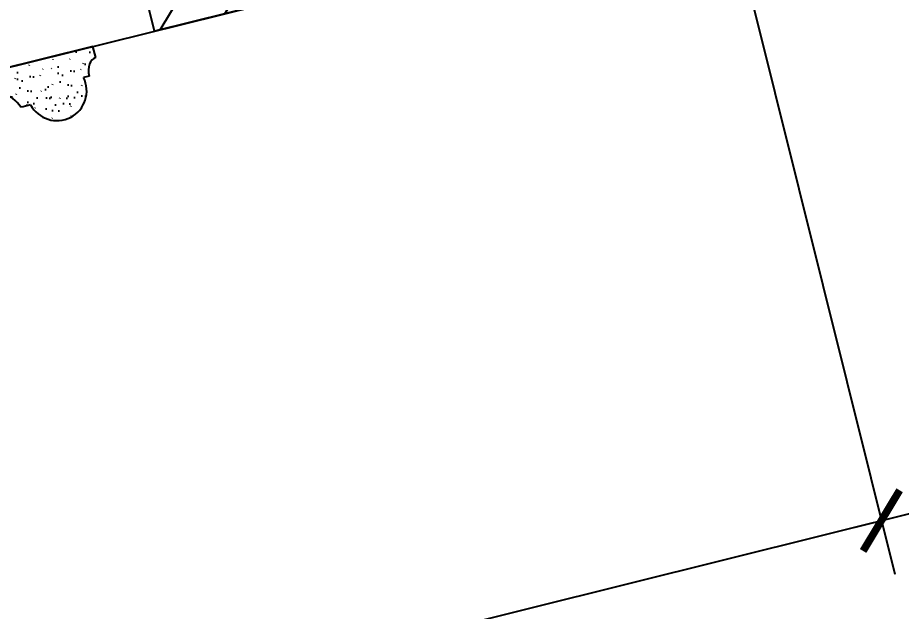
# Model space of a CAD drawing. Header units: inches. Extents: x 122939 to 389145, y 29603 to 574065.
# Drawn here: x 340155 to 340507.8, y 497038.8 to 497275.9 of the extents above; entities that cross this region are included whole.
import ezdxf

# ---------------------------------------------------------------- set-up
doc = ezdxf.new("R2010")
doc.units = ezdxf.units.IN
doc.header["$MEASUREMENT"] = 0
doc.layers.add('A-Dim-ID', color=9, linetype='Continuous', lineweight=20)
doc.layers.add('GRC', color=41, linetype='Continuous', lineweight=0)
for name, color, linetype in [('A-WALL', 7, 'Continuous'), ('CQ Wall hatch_CHB', 8, 'Continuous'), ('gypsum', 31, 'Continuous')]:
    doc.layers.add(name, color=color, linetype=linetype)
doc.styles.add('ST9', font='romans.shx', dxfattribs={"width": 0.8})
doc.dimstyles.new('DIM-20', dxfattribs={"dimscale": 1000, "dimtxt": 0.044, "dimasz": 0.035, "dimexe": 0.022, "dimexo": 0.022, "dimgap": 0.022, "dimtad": 1, "dimdec": 0, "dimzin": 0, "dimdsep": 46, "dimtxsty": 'ST9', "dimblk1": 'ARCHTICK', "dimblk2": 'ARCHTICK', "dimsah": 1, "dimcen": 0.08800000000000001, "dimdle": 0.04, "dimclrd": 256, "dimclre": 256, "dimclrt": 3, "dimadec": 0, "dimazin": 0, "dimtfac": 1, "dimtdec": 0, "dimtix": 1, "dimtofl": 0, "dimtmove": 1, "dimatfit": 3, "dimldrblk": 'CLOSED', "dimfxl": 1, "dimtolj": 1, "dimtzin": 0, "dimarcsym": 0})

# ---------------------------------------------------------------- blocks, each defined once
blk = doc.blocks.new('_ARCHTICK')
at = {"color": 0, "linetype": 'ByBlock', "const_width": 0.15}
blk.add_lwpolyline([(-0.5, -0.5), (0.5, 0.5)], dxfattribs=at)
blk = doc.blocks.new('*D53')
at = {"layer": 'A-Dim-ID', "lineweight": -2, "transparency": 16777216}
for p, q in [((340440.5146116735, 497313.4809206061), (340505.1478335354, 497053.6993210574)), ((338579.3785970865, 496597.2418810164), (340538.6528498709, 497084.7059958285)), ((338637.1709431615, 496530.6300062745), (338612.8836134219, 496628.2485557875))]:
    blk.add_line(p, q, dxfattribs=at)
at = {"layer": 'Defpoints', "color": 0, "transparency": 16777216}
for p in [(340435.2029773683, 497334.8300784585), (340499.8361992302, 497075.0484789098), (338642.4825774668, 496509.2808484221, -2.933114763932611e-07)]:
    blk.add_point(p, dxfattribs=at)
at = {"layer": 'A-Dim-ID', "lineweight": -2, "transparency": 16777216, "xscale": 20, "yscale": 20, "zscale": 20}
for p, rotation in [((340499.8361992302, 497075.0484789098), 13.9714232829857), ((338618.1952477272, 496606.8993979351), 193.9714232829857)]:
    blk.add_blockref('_ARCHTICK', p, dxfattribs=dict(at, rotation=rotation))
at = {"layer": 'A-Dim-ID', "color": 3, "transparency": 16777216, "insert": (339548.8753307141, 496881.7314215953), "char_height": 40, "attachment_point": 5, "rotation": 13.97142328298572, "style": 'ST9'}
blk.add_mtext('\\A1;1939', dxfattribs=at)
blk = doc.blocks.new('_CLOSED')
at = {"color": 0, "linetype": 'ByBlock'}
for p, q in [((-1, 0.1666666666666666), (0, 0)), ((-1, 0.1666666666666666), (-1, -0.1666666666666666)), ((0, 0), (-1, -0.1666666666666666)), ((0, 0), (-1, 0))]:
    blk.add_line(p, q, dxfattribs=at)
blk = doc.blocks.new('*D71')
at = {"layer": 'A-Dim-ID', "lineweight": -2, "transparency": 16777216}
for p, q in [((345689.9064303503, 498250.2310166885), (345701.3672314854, 498204.1663897792)), ((338612.7290117367, 496463.195893305), (345734.872247821, 498235.1730645503)), ((338651.1505645329, 496474.4414348815), (338646.2340280722, 496494.2025680761))]:
    blk.add_line(p, q, dxfattribs=at)
at = {"layer": 'Defpoints', "color": 0, "transparency": 16777216}
for p in [(345684.594796045, 498271.5801745409, -2.933114763932611e-07), (345696.0555971802, 498225.5155476316), (338656.4621988381, 496453.0922770291, -2.933114763932611e-07)]:
    blk.add_point(p, dxfattribs=at)
at = {"layer": 'A-Dim-ID', "lineweight": -2, "transparency": 16777216, "xscale": 20, "yscale": 20, "zscale": 20}
for p, rotation in [((345696.0555971802, 498225.5155476316), 13.9714232829857), ((338651.5456623774, 496472.8534102237), 193.9714232829857)]:
    blk.add_blockref('_ARCHTICK', p, dxfattribs=dict(at, rotation=rotation))
at = {"layer": 'A-Dim-ID', "color": 3, "transparency": 16777216, "insert": (342163.6602370142, 497389.9419621004), "char_height": 40, "attachment_point": 5, "rotation": 13.97142328298572, "style": 'ST9'}
blk.add_mtext('\\A1;7259', dxfattribs=at)
blk = doc.blocks.new('floor plan')
at = {"layer": 'CQ Wall hatch_CHB'}
h = blk.add_hatch(dxfattribs=at)
h.set_pattern_fill('ANSI31', color=8, scale=150, angle=166.0285767170143)
h.set_pattern_definition([(225, (-70960.3012983753, -17863.64764524531), (13.25825214724777, -13.25825214724776), [])])
h.paths.add_polyline_path([(-1956.385358350119, -379.1846393745509), (-1806.384910309222, -379.1846393747837), (-1806.384910309222, -568.5696364220348), (-1956.385358350235, -568.5696364219184)])
blk.add_line((-3501.650175062648, -568.5660635275417, -2.933114763932611e-07), (-1956.385358350817, -568.566063533246, -2.933114763932612e-07))
at = {"layer": 'A-WALL', "elevation": -2.933114763932612e-07}
blk.add_lwpolyline([(-4231.40071437991, -177.8886848179973), (-1806.38491030928, -177.8886848181719), (-1806.384910309222, -568.5696364220348), (-1956.385358350759, -568.5696364214527), (-1956.385358350119, -379.1846393745509), (-2118.583487253403, -379.1818718382856)], dxfattribs=at)
blk = doc.blocks.new('*D187')
at = {"layer": 'A-Dim-ID', "lineweight": -2, "transparency": 16777216}
for p, q in [((341049.3166317872, 497704.7796395769), (341170.140847453, 497219.1484563296)), ((340442.4327784207, 497305.7711284586), (340505.1478180184, 497053.6993171962)), ((340461.0195330724, 497065.3909581298), (341203.6458637885, 497250.1551311006))]:
    blk.add_line(p, q, dxfattribs=at)
at = {"layer": 'Defpoints', "color": 0, "transparency": 16777216}
for p in [(341044.0049974819, 497726.1287974293), (340437.1211441155, 497327.120286311), (341164.8292131478, 497240.4976141819)]:
    blk.add_point(p, dxfattribs=at)
at = {"layer": 'A-Dim-ID', "lineweight": -2, "transparency": 16777216, "xscale": 20, "yscale": 20, "zscale": 20}
for p, rotation in [((341164.8292131478, 497240.4976141819), 13.9714232829857), ((340499.8361837132, 497075.0484750485), 193.9714232829857)]:
    blk.add_blockref('_ARCHTICK', p, dxfattribs=dict(at, rotation=rotation))
at = {"layer": 'A-Dim-ID', "color": 3, "transparency": 16777216, "insert": (340822.1923056659, 497198.530527788), "char_height": 40, "attachment_point": 5, "rotation": 13.97142328298572, "style": 'ST9'}
blk.add_mtext('\\A1;685', dxfattribs=at)
blk = doc.blocks.new('M1')
at = {"layer": 'gypsum', "linetype": 'Continuous'}
h = blk.add_hatch(dxfattribs=at)
h.set_pattern_fill('GYPSUM', color=251, scale=36.84210526305, style=0, pattern_type=2)
h.set_pattern_definition([(360, (273234.7916422197, 528507.0153881486), (1.77635683940025e-15, 36.84210526305), [0, -36.84210526305]), (360, (273234.5273737972, 528503.7712565723), (1.77635683940025e-15, 36.84210526305), [0, -36.84210526305]), (360, (273237.1114422185, 528504.4416723594), (1.77635683940025e-15, 36.84210526305), [0, -36.84210526305]), (315, (273237.3693992198, 528509.7467030461), (36.84210520122778, -8.881784197001252e-15), [0.23578947368352, -51.86681536826915]), (360, (273235.5291843247, 528509.400030256), (1.77635683940025e-15, 36.84210526305), [0, -36.84210526305]), (360, (273235.5291843247, 528509.400030256), (1.77635683940025e-15, 36.84210526305), [0, -36.84210526305]), (315, (273242.218569641, 528506.048687414), (36.84210520122778, -8.881784197001252e-15), [0.23578947368352, -51.86681536826915]), (360, (273242.7983895876, 528506.6869776237), (1.77635683940025e-15, 36.84210526305), [0, -36.84210526305]), (360, (273242.7983895876, 528506.6869776237), (1.77635683940025e-15, 36.84210526305), [0, -36.84210526305]), (360, (273239.9404369565, 528504.0637828882), (1.77635683940025e-15, 36.84210526305), [0, -36.84210526305]), (315, (273244.3897113773, 528504.4736328877), (36.84210520122778, -8.881784197001252e-15), [0.23578947368352, -51.86681536826915]), (315, (273244.3897113773, 528504.4736328877), (36.84210520122778, -8.881784197001252e-15), [0.23578947368352, -51.86681536826915]), (315, (273242.8074402185, 528509.4319753095), (36.84210520122778, -8.881784197001252e-15), [0.23578947368352, -51.86681536826915]), (315, (273242.8074402185, 528509.4319753095), (36.84210520122778, -8.881784197001252e-15), [0.23578947368352, -51.86681536826915]), (360, (273243.3831474828, 528510.3469460447), (1.77635683940025e-15, 36.84210526305), [0, -36.84210526305]), (360, (273240.8273369558, 528510.9536618355), (1.77635683940025e-15, 36.84210526305), [0, -36.84210526305]), (360, (273246.931889588, 528510.3741723604), (1.77635683940025e-15, 36.84210526305), [0, -36.84210526305]), (360, (273244.5049159033, 528511.9465197294), (1.77635683940025e-15, 36.84210526305), [0, -36.84210526305]), (360, (273234.9292106396, 528514.7972881503), (1.77635683940025e-15, 36.84210526305), [0, -36.84210526305]), (315, (273239.0174445873, 528516.2431212037), (36.84210520122778, -8.881784197001252e-15), [0.23578947368352, -51.86681536826915]), (315, (273239.0174445873, 528516.2431212037), (36.84210520122778, -8.881784197001252e-15), [0.23578947368352, -51.86681536826915]), (360, (273236.8272053766, 528519.4667302563), (1.77635683940025e-15, 36.84210526305), [0, -36.84210526305]), (360, (273236.0896632727, 528517.0820881489), (1.77635683940025e-15, 36.84210526305), [0, -36.84210526305]), (360, (273235.2449474828, 528524.4250881511), (1.77635683940025e-15, 36.84210526305), [0, -36.84210526305]), (360, (273234.5074053769, 528522.0404460456), (1.77635683940025e-15, 36.84210526305), [0, -36.84210526305]), (315, (273239.0051080091, 528526.0034754135), (36.84210520122778, -8.881784197001252e-15), [0.23578947368352, -51.86681536826915]), (315, (273239.0051080091, 528526.0034754135), (36.84210520122778, -8.881784197001252e-15), [0.23578947368352, -51.86681536826915]), (360, (273243.6246474832, 528515.4875986769), (1.77635683940025e-15, 36.84210526305), [0, -36.84210526305]), (315, (273244.1054804297, 528519.4987025734), (36.84210520122778, -8.881784197001252e-15), [0.23578947368352, -51.86681536826915]), (360, (273244.0964474827, 528516.7537144673), (1.77635683940025e-15, 36.84210526305), [0, -36.84210526305]), (360, (273244.0964474827, 528516.7537144673), (1.77635683940025e-15, 36.84210526305), [0, -36.84210526305]), (315, (273242.523208904, 528524.4570449934), (36.84210520122778, -8.881784197001252e-15), [0.23578947368352, -51.86681536826915]), (315, (273241.9343383248, 528521.0737570978), (36.84210520122778, -8.881784197001252e-15), [0.23578947368352, -51.86681536826915]), (315, (273241.9343383248, 528521.0737570978), (36.84210520122778, -8.881784197001252e-15), [0.23578947368352, -51.86681536826915]), (315, (273241.9343383248, 528521.0737570978), (36.84210520122778, -8.881784197001252e-15), [0.23578947368352, -51.86681536826915]), (315, (273235.0121573247, 528526.8176034137), (36.84210520122778, -8.881784197001252e-15), [0.23578947368352, -51.86681536826915]), (315, (273235.0121573247, 528526.8176034137), (36.84210520122778, -8.881784197001252e-15), [0.23578947368352, -51.86681536826915]), (360, (273236.5648895865, 528531.0540513087), (1.77635683940025e-15, 36.84210526305), [0, -36.84210526305]), (360, (273236.143121167, 528538.2972092039), (1.77635683940025e-15, 36.84210526305), [0, -36.84210526305]), (360, (273235.8788527445, 528535.0531144671), (1.77635683940025e-15, 36.84210526305), [0, -36.84210526305]), (360, (273238.4629211659, 528535.7235302578), (1.77635683940025e-15, 36.84210526305), [0, -36.84210526305]), (360, (273237.7253790618, 528533.3388881504), (1.77635683940025e-15, 36.84210526305), [0, -36.84210526305]), (315, (273240.6531530097, 528532.4998939398), (36.84210520122778, -8.881784197001252e-15), [0.23578947368352, -51.86681536826915]), (360, (273242.4630527449, 528527.2104618333), (1.77635683940025e-15, 36.84210526305), [0, -36.84210526305]), (360, (273242.4630527449, 528527.2104618333), (1.77635683940025e-15, 36.84210526305), [0, -36.84210526305]), (360, (273245.2603632724, 528531.7443618334), (1.77635683940025e-15, 36.84210526305), [0, -36.84210526305]), (360, (273245.0188632719, 528526.6037092031), (1.77635683940025e-15, 36.84210526305), [0, -36.84210526305]), (360, (273246.1405948503, 528528.203282886), (1.77635683940025e-15, 36.84210526305), [0, -36.84210526305]), (315, (273243.570047114, 528537.330529467), (36.84210520122778, -8.881784197001252e-15), [0.23578947368352, -51.86681536826915]), (315, (273243.570047114, 528537.330529467), (36.84210520122778, -8.881784197001252e-15), [0.23578947368352, -51.86681536826915]), (315, (273245.7411888503, 528535.7554753076), (36.84210520122778, -8.881784197001252e-15), [0.23578947368352, -51.86681536826915]), (360, (273244.1498685349, 528537.9688355186), (1.77635683940025e-15, 36.84210526305), [0, -36.84210526305]), (360, (273245.7321264297, 528533.0104776255), (1.77635683940025e-15, 36.84210526305), [0, -36.84210526305]), (360, (273245.7321264297, 528533.0104776255), (1.77635683940025e-15, 36.84210526305), [0, -36.84210526305]), (315, (273250.5797623768, 528503.5124190457), (36.84210520122778, -8.881784197001252e-15), [0.23578947368352, -51.86681536826915]), (360, (273252.3150737984, 528503.5892565704), (1.77635683940025e-15, 36.84210526305), [0, -36.84210526305]), (360, (273250.4034474818, 528505.0738828878), (1.77635683940025e-15, 36.84210526305), [0, -36.84210526305]), (360, (273250.4034474818, 528505.0738828878), (1.77635683940025e-15, 36.84210526305), [0, -36.84210526305]), (360, (273249.6694422196, 528506.4415355201), (1.77635683940025e-15, 36.84210526305), [0, -36.84210526305]), (360, (273255.9705843246, 528506.4709723599), (1.77635683940025e-15, 36.84210526305), [0, -36.84210526305]), (360, (273252.7868737979, 528504.8553723627), (1.77635683940025e-15, 36.84210526305), [0, -36.84210526305]), (360, (273253.8589053769, 528506.6601565692), (1.77635683940025e-15, 36.84210526305), [0, -36.84210526305]), (315, (273248.9974912181, 528508.3164026241), (36.84210520122778, -8.881784197001252e-15), [0.23578947368352, -51.86681536826915]), (315, (273248.9974912181, 528508.3164026241), (36.84210520122778, -8.881784197001252e-15), [0.23578947368352, -51.86681536826915]), (360, (273248.9173843245, 528513.1747249931), (1.77635683940025e-15, 36.84210526305), [0, -36.84210526305]), (315, (273253.6932422723, 528508.7976596233), (36.84210520122778, -8.881784197001252e-15), [0.23578947368352, -51.86681536826915]), (360, (273254.3883264288, 528511.4293302565), (1.77635683940025e-15, 36.84210526305), [0, -36.84210526305]), (360, (273256.9723948501, 528512.0997460455), (1.77635683940025e-15, 36.84210526305), [0, -36.84210526305]), (360, (273256.2348527461, 528509.7151039399), (1.77635683940025e-15, 36.84210526305), [0, -36.84210526305]), (360, (273256.2348527461, 528509.7151039399), (1.77635683940025e-15, 36.84210526305), [0, -36.84210526305]), (360, (273253.2589316936, 528512.0574144655), (1.77635683940025e-15, 36.84210526305), [0, -36.84210526305]), (315, (273260.7448823768, 528503.9177768871), (36.84210520122778, -8.881784197001252e-15), [0.23578947368352, -51.86681536826915]), (315, (273260.7448823768, 528503.9177768871), (36.84210520122778, -8.881784197001252e-15), [0.23578947368352, -51.86681536826915]), (360, (273257.81711064, 528504.7567460452), (1.77635683940025e-15, 36.84210526305), [0, -36.84210526305]), (360, (273265.3520948496, 528503.1622565732), (1.77635683940025e-15, 36.84210526305), [0, -36.84210526305]), (315, (273260.1608137982, 528513.5379026781), (36.84210520122778, -8.881784197001252e-15), [0.23578947368352, -51.86681536826915]), (360, (273258.5546527449, 528507.1413881507), (1.77635683940025e-15, 36.84210526305), [0, -36.84210526305]), (360, (273258.5546527449, 528507.1413881507), (1.77635683940025e-15, 36.84210526305), [0, -36.84210526305]), (315, (273264.2506470615, 528512.1317006749), (36.84210520122778, -8.881784197001252e-15), [0.23578947368352, -51.86681536826915]), (315, (273263.6617764821, 528508.748412783), (36.84210520122778, -8.881784197001252e-15), [0.23578947368352, -51.86681536826915]), (360, (273264.2416001139, 528509.3867302563), (1.77635683940025e-15, 36.84210526305), [0, -36.84210526305]), (360, (273264.2416001139, 528509.3867302563), (1.77635683940025e-15, 36.84210526305), [0, -36.84210526305]), (360, (273264.2416001139, 528509.3867302563), (1.77635683940025e-15, 36.84210526305), [0, -36.84210526305]), (315, (273265.8329182192, 528507.173358255), (36.84210520122778, -8.881784197001252e-15), [0.23578947368352, -51.86681536826915]), (315, (273265.8329182192, 528507.173358255), (36.84210520122778, -8.881784197001252e-15), [0.23578947368352, -51.86681536826915]), (360, (273265.8238580087, 528504.4283723615), (1.77635683940025e-15, 36.84210526305), [0, -36.84210526305]), (315, (273270.4406980611, 528511.0161283619), (36.84210520122778, -8.881784197001252e-15), [0.23578947368352, -51.86681536826915]), (315, (273270.4406980611, 528511.0161283619), (36.84210520122778, -8.881784197001252e-15), [0.23578947368352, -51.86681536826915]), (360, (273271.1126527451, 528509.1412513077), (1.77635683940025e-15, 36.84210526305), [0, -36.84210526305]), (315, (273250.3489686931, 528539.5982450459), (36.84210520122778, -8.881784197001252e-15), [0.23578947368352, -51.86681536826915]), (315, (273250.3489686931, 528539.5982450459), (36.84210520122778, -8.881784197001252e-15), [0.23578947368352, -51.86681536826915]), (315, (273250.2955314294, 528518.383129888), (36.84210520122778, -8.881784197001252e-15), [0.23578947368352, -51.86681536826915]), (360, (273252.5728580086, 528516.0564407825), (1.77635683940025e-15, 36.84210526305), [0, -36.84210526305]), (360, (273249.3891474819, 528514.4408407814), (1.77635683940025e-15, 36.84210526305), [0, -36.84210526305]), (360, (273249.3891474819, 528514.4408407814), (1.77635683940025e-15, 36.84210526305), [0, -36.84210526305]), (315, (273256.1678634826, 528514.3520306766), (36.84210520122778, -8.881784197001252e-15), [0.23578947368352, -51.86681536826915]), (315, (273256.1678634826, 528514.3520306766), (36.84210520122778, -8.881784197001252e-15), [0.23578947368352, -51.86681536826915]), (360, (273253.3790369564, 528519.7057986751), (1.77635683940025e-15, 36.84210526305), [0, -36.84210526305]), (360, (273254.4194211671, 528514.3422144658), (1.77635683940025e-15, 36.84210526305), [0, -36.84210526305]), (315, (273248.7132599037, 528523.341472308), (36.84210520122778, -8.881784197001252e-15), [0.23578947368352, -51.86681536826915]), (360, (273250.11921064, 528520.0989407811), (1.77635683940025e-15, 36.84210526305), [0, -36.84210526305]), (360, (273249.3852422191, 528521.4665934135), (1.77635683940025e-15, 36.84210526305), [0, -36.84210526305]), (360, (273249.3852422191, 528521.4665934135), (1.77635683940025e-15, 36.84210526305), [0, -36.84210526305]), (315, (273254.7572190622, 528524.91420357), (36.84210520122778, -8.881784197001252e-15), [0.23578947368352, -51.86681536826915]), (360, (273253.850836956, 528520.9719144672), (1.77635683940025e-15, 36.84210526305), [0, -36.84210526305]), (360, (273253.574668535, 528521.6852144662), (1.77635683940025e-15, 36.84210526305), [0, -36.84210526305]), (360, (273253.574668535, 528521.6852144662), (1.77635683940025e-15, 36.84210526305), [0, -36.84210526305]), (360, (273257.7206211658, 528518.5884881512), (1.77635683940025e-15, 36.84210526305), [0, -36.84210526305]), (315, (273261.8088587988, 528520.0343212028), (36.84210520122778, -8.881784197001252e-15), [0.23578947368352, -51.86681536826915]), (360, (273263.6187474821, 528514.7448618364), (1.77635683940025e-15, 36.84210526305), [0, -36.84210526305]), (360, (273263.6187474821, 528514.7448618364), (1.77635683940025e-15, 36.84210526305), [0, -36.84210526305]), (360, (273258.8811106393, 528520.8732881497), (1.77635683940025e-15, 36.84210526305), [0, -36.84210526305]), (360, (273257.2988159033, 528525.8316460445), (1.77635683940025e-15, 36.84210526305), [0, -36.84210526305]), (360, (273257.0345474817, 528522.5875144645), (1.77635683940025e-15, 36.84210526305), [0, -36.84210526305]), (360, (273259.618615903, 528523.2579302553), (1.77635683940025e-15, 36.84210526305), [0, -36.84210526305]), (315, (273264.7257529041, 528524.8649567298), (36.84210520122778, -8.881784197001252e-15), [0.23578947368352, -51.86681536826915]), (360, (273265.305563271, 528525.5032723628), (1.77635683940025e-15, 36.84210526305), [0, -36.84210526305]), (360, (273265.305563271, 528525.5032723628), (1.77635683940025e-15, 36.84210526305), [0, -36.84210526305]), (360, (273248.5675685349, 528526.6309355206), (1.77635683940025e-15, 36.84210526305), [0, -36.84210526305]), (360, (273251.024863271, 528530.6976039398), (1.77635683940025e-15, 36.84210526305), [0, -36.84210526305]), (360, (273250.5530632716, 528529.4314881514), (1.77635683940025e-15, 36.84210526305), [0, -36.84210526305]), (360, (273255.4522895878, 528527.5458723612), (1.77635683940025e-15, 36.84210526305), [0, -36.84210526305]), (360, (273254.8946474828, 528528.3141776237), (1.77635683940025e-15, 36.84210526305), [0, -36.84210526305]), (360, (273254.2085737986, 528532.3132407803), (1.77635683940025e-15, 36.84210526305), [0, -36.84210526305]), (360, (273256.0551001141, 528530.5990144655), (1.77635683940025e-15, 36.84210526305), [0, -36.84210526305]), (315, (273251.9312398518, 528534.6399026259), (36.84210520122778, -8.881784197001252e-15), [0.23578947368352, -51.86681536826915]), (360, (273251.7549264291, 528536.3557039395), (1.77635683940025e-15, 36.84210526305), [0, -36.84210526305]), (360, (273251.7549264291, 528536.3557039395), (1.77635683940025e-15, 36.84210526305), [0, -36.84210526305]), (360, (273251.020921166, 528537.7233565717), (1.77635683940025e-15, 36.84210526305), [0, -36.84210526305]), (360, (273256.5516948504, 528534.9614144664), (1.77635683940025e-15, 36.84210526305), [0, -36.84210526305]), (360, (273256.0799316932, 528533.6952618349), (1.77635683940025e-15, 36.84210526305), [0, -36.84210526305]), (360, (273255.2103843242, 528537.9419776245), (1.77635683940025e-15, 36.84210526305), [0, -36.84210526305]), (315, (273258.8687243238, 528528.3415181515), (36.84210520122778, -8.881784197001252e-15), [0.23578947368352, -51.86681536826915]), (360, (273258.036358009, 528528.2162881519), (1.77635683940025e-15, 36.84210526305), [0, -36.84210526305]), (360, (273260.4214790602, 528532.5779881503), (1.77635683940025e-15, 36.84210526305), [0, -36.84210526305]), (360, (273260.4214790602, 528532.5779881503), (1.77635683940025e-15, 36.84210526305), [0, -36.84210526305]), (315, (273265.3146234815, 528528.2482449941), (36.84210520122778, -8.881784197001252e-15), [0.23578947368352, -51.86681536826915]), (315, (273262.8616746394, 528527.5273897804), (36.84210520122778, -8.881784197001252e-15), [0.23578947368352, -51.86681536826915]), (315, (273262.8616746394, 528527.5273897804), (36.84210520122778, -8.881784197001252e-15), [0.23578947368352, -51.86681536826915]), (315, (273262.8616746394, 528527.5273897804), (36.84210520122778, -8.881784197001252e-15), [0.23578947368352, -51.86681536826915]), (315, (273257.4580799034, 528538.903690676), (36.84210520122778, -8.881784197001252e-15), [0.23578947368352, -51.86681536826915]), (360, (273259.7354053762, 528536.5770144674), (1.77635683940025e-15, 36.84210526305), [0, -36.84210526305]), (360, (273259.7354053762, 528536.5770144674), (1.77635683940025e-15, 36.84210526305), [0, -36.84210526305]), (315, (273264.5097200088, 528534.0238083086), (36.84210520122778, -8.881784197001252e-15), [0.23578947368352, -51.86681536826915]), (315, (273264.5097200088, 528534.0238083086), (36.84210520122778, -8.881784197001252e-15), [0.23578947368352, -51.86681536826915]), (360, (273262.3195106397, 528537.2474302546), (1.77635683940025e-15, 36.84210526305), [0, -36.84210526305]), (360, (273261.5819685338, 528534.8627881508), (1.77635683940025e-15, 36.84210526305), [0, -36.84210526305]), (360, (273269.7233001133, 528514.1653723613), (1.77635683940025e-15, 36.84210526305), [0, -36.84210526305]), (360, (273266.4160580086, 528519.2787986777), (1.77635683940025e-15, 36.84210526305), [0, -36.84210526305]), (360, (273266.174558009, 528514.1381460436), (1.77635683940025e-15, 36.84210526305), [0, -36.84210526305]), (360, (273267.2963264296, 528515.7377197302), (1.77635683940025e-15, 36.84210526305), [0, -36.84210526305]), (315, (273266.8968950082, 528523.2899025723), (36.84210520122778, -8.881784197001252e-15), [0.23578947368352, -51.86681536826915]), (360, (273266.8878580089, 528520.5449144661), (1.77635683940025e-15, 36.84210526305), [0, -36.84210526305]), (360, (273266.8878580089, 528520.5449144661), (1.77635683940025e-15, 36.84210526305), [0, -36.84210526305]), (360, (273268.8754159035, 528528.1276460465), (1.77635683940025e-15, 36.84210526305), [0, -36.84210526305]), (360, (273266.3196053766, 528528.7343618356), (1.77635683940025e-15, 36.84210526305), [0, -36.84210526305]), (360, (273269.9971843241, 528529.7272197295), (1.77635683940025e-15, 36.84210526305), [0, -36.84210526305]), (315, (273269.5977558512, 528537.2793896764), (36.84210520122778, -8.881784197001252e-15), [0.23578947368352, -51.86681536826915]), (315, (273267.4266137453, 528538.8544442046), (36.84210520122778, -8.881784197001252e-15), [0.23578947368352, -51.86681536826915]), (360, (273269.5887159035, 528534.5344144653), (1.77635683940025e-15, 36.84210526305), [0, -36.84210526305]), (360, (273269.116915904, 528533.2682618339), (1.77635683940025e-15, 36.84210526305), [0, -36.84210526305]), (360, (273269.116915904, 528533.2682618339), (1.77635683940025e-15, 36.84210526305), [0, -36.84210526305]), (360, (273269.116915904, 528533.2682618339), (1.77635683940025e-15, 36.84210526305), [0, -36.84210526305]), (360, (273259.9996737977, 528539.8211460438), (1.77635683940025e-15, 36.84210526305), [0, -36.84210526305]), (360, (273268.0064580087, 528539.4927355188), (1.77635683940025e-15, 36.84210526305), [0, -36.84210526305])])
edge = h.paths.add_edge_path()
edge.add_arc((272491.1041505598, 527822.1882774613), 11.87903636255243, 283.9460898179979, 462.7163221257961)
edge.add_line((272488.4892883636, 527833.7759433435), (272488.4892883636, 527836.0998411418))
edge.add_ellipse((272488.4892883636, 527840.4369701787), major_axis=(-6.533728382382153, 0), ratio=0.6638061429967713, start_angle=0, end_angle=90, ccw=False)
edge.add_line((272481.9555599813, 527840.4369701787), (272477.368920913, 527840.4369701787))
edge.add_line((272477.368920913, 527840.4369701787), (272477.368920913, 527769.9752186339))
edge.add_line((272477.368920913, 527769.9752186339), (272482.4717487305, 527769.9752186339))
edge.add_arc((272492.1666979855, 527770.8328727996), 9.732811090478911, 123.9205853771644, 185.0554544831612, ccw=False)
edge.add_line((272486.7353681419, 527778.909274712), (272486.7353681419, 527781.2870345818))
edge.add_arc((272486.1927469345, 527786.4116865552), 5.153299489080545, 276.0442137664114, 443.9557862531684)
edge.add_arc((272497.0716345124, 527795.8082052663), 11.18424105332716, 106.1158762041907, 202.4547768078811, ccw=False)
edge.add_spline(control_points=[(272493.9671031851, 527806.5529310991), (272493.9671031851, 527807.9217541858), (272493.9671031851, 527809.2905772745), (272493.9671031851, 527810.6594003614)], knot_values=[0, 0, 0, 0, 0.1671919628781495, 0.1671919628781495, 0.1671919628781495, 0.1671919628781495], degree=3, periodic=0)
for p, q in [((272477.368920913, 527840.4369701787), (272477.368920913, 527769.9752186339)), ((272481.955559982, 527840.4369701787), (272477.368920913, 527840.4369701787)), ((272488.4892883635, 527836.0998411409), (272488.4892883635, 527833.7759430136)), ((272486.7353681419, 527781.287034583), (272486.7353681419, 527778.909274711)), ((272477.368920913, 527769.9752186339), (272482.4717487305, 527769.9752186342))]:
    blk.add_line(p, q, dxfattribs=at)
for centre, radius, start, end in [((272491.1041505598, 527822.1882774613), 11.87903636259608, 283.9460898178287, 102.7163293365952), ((272497.0716345124, 527795.8082052663), 11.18424105331578, 106.115876210646, 202.4547768219944), ((272486.1927469345, 527786.4116865552), 5.153299489085096, 276.0442137700212, 83.95578624490307), ((272492.1666979855, 527770.8328727994), 9.73281109051828, 123.9205853755701, 185.0554544810493)]:
    blk.add_arc(centre, radius, start, end, dxfattribs=at)
blk.add_ellipse((272488.4892883636, 527840.4369701787), major_axis=(-6.533728382382152, 0), ratio=0.6638061429967713, start_param=0, end_param=1.570796326794897, dxfattribs=at)
blk.add_spline([(272493.9671031851, 527810.6594003614), (272493.9671031851, 527806.5529310991)], degree=3, dxfattribs=at)

msp = doc.modelspace()

# ---------------------------------------------------------------- dimensions: what is measured, and where the dimension line sits
at = {"layer": 'A-Dim-ID'}
for base, p1, p2, angle, picture, middle in [((345696.0555971802, 498225.5155476316, 1.466518336033709e-07), (338656.4621988381, 496453.0922770291, -1.466596427898901e-07), (345684.594796045, 498271.5801745409, -1.466596427898901e-07), 13.97142328298588, '*D71', (342163.6602370142, 497389.9419621004, 1.466518336033709e-07)), ((340499.8361992302, 497075.0484789098, 1.466518336033709e-07), (338642.4825774668, 496509.2808484221, -1.466596427898901e-07), (340435.2029773684, 497334.8300784585, 1.466518336021988e-07), 13.97142328298569, '*D53', (339548.8753307141, 496881.7314215953, 1.466518336033709e-07))]:
    dim = msp.add_linear_dim(base=base, p1=p1, p2=p2, angle=angle, dimstyle='DIM-20', override={"dimtxt": 0.04, "dimasz": 0.02}, dxfattribs=at)
    dim.commit()
    dim.dimension.update_dxf_attribs({"geometry": picture, "text_midpoint": middle})

# ---------------------------------------------------------------- next in the draw order: block references
at = {"layer": 'GRC', "rotation": 13.9714232829857}
msp.add_blockref('floor plan', (341970.8238589645, 498294.5985658066, 1.466518336033709e-07), dxfattribs=at)

# ---------------------------------------------------------------- next in the draw order: linework, layer by layer
msp.add_line((338554.7648204205, 496858.821973148, -1.136134568422648e-07), (340355.1528313892, 497306.7195214353, -1.466596427898903e-07))

# ---------------------------------------------------------------- next in the draw order: block references
at = {"layer": 'gypsum', "lineweight": 0, "rotation": 283.9714232829797}
msp.add_blockref('M1', (-237826.2731208136, 634240.1719888533, -1.435372668422369e-07), dxfattribs=at)

# ---------------------------------------------------------------- next in the draw order: dimensions: what is measured, and where the dimension line sits
at = {"layer": 'A-Dim-ID'}
dim = msp.add_linear_dim(base=(341164.8292131478, 497240.4976141819, 1.466518336033709e-07), p1=(340437.1211441155, 497327.120286311, 1.466518336021988e-07), p2=(341044.004997482, 497726.1287974293, 1.466518336021988e-07), angle=13.97142328298569, dimstyle='DIM-20', override={"dimtxt": 0.04, "dimasz": 0.02}, dxfattribs=at)
dim.commit()
dim.dimension.update_dxf_attribs({"geometry": '*D187', "text_midpoint": (340822.1923056659, 497198.530527788, 1.466518336033709e-07)})

doc.saveas('drawing.dxf')
